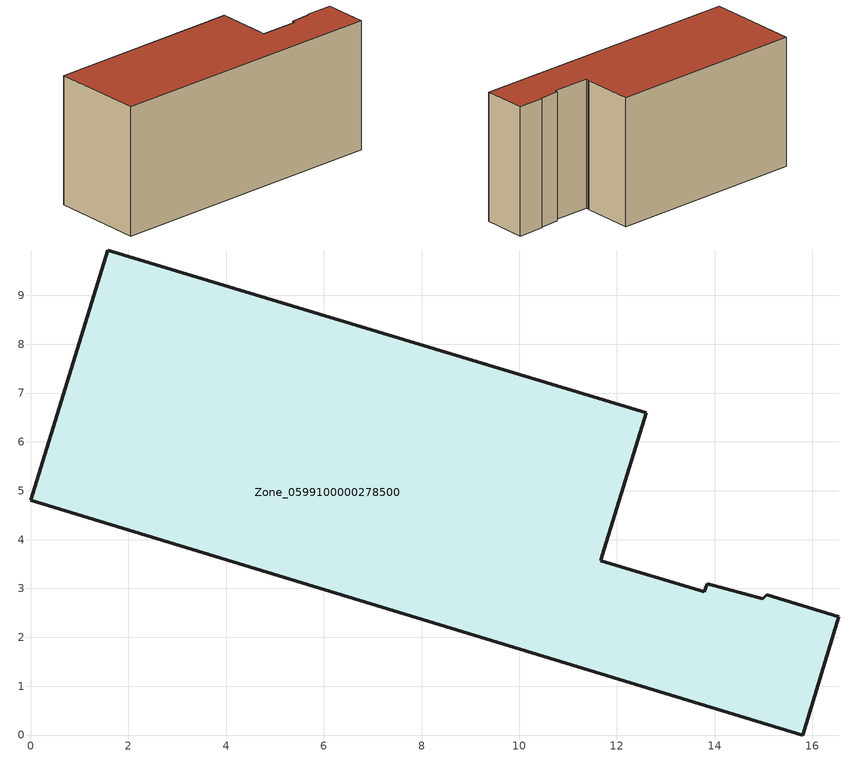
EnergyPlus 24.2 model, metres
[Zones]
Zone_0599100000278500
 floor ground (C_G): 15.07,2.87 16.54,2.42 15.8,0 0,4.81 1.58,9.93 12.6,6.6 11.74,3.81 11.7,3.68 11.67,3.57 13.79,2.93 13.84,3.09 14.98,2.79 z0
 wall outside (C_F): 15.8,0 16.54,2.42 15.07,2.87 14.98,2.79 13.84,3.09 13.79,2.93 11.67,3.57 11.7,3.68 11.74,3.81 12.6,6.6 1.58,9.93 0,4.81 15.8,0 z0:7.59
 roof outside (C_R): 16.54,2.42 15.07,2.87 14.98,2.79 13.84,3.09 13.79,2.93 11.67,3.57 11.7,3.68 11.74,3.81 12.6,6.6 1.58,9.93 0,4.81 15.8,0 z7.59
[BUILDING]
Pand.0599100000278500: North Axis=0; Terrain=City; Loads Convergence Tolerance Value=0.04; Temperature Convergence Tolerance Value=0.4; Solar Distribution=FullExterior; Maximum Number of Warmup Days=25; Minimum Number of Warmup Days=1
[Site:Location]
Rotterdam.The.Hague.AP_ZH_NLD Design_Conditions: Latitude=51.96; Longitude=4.45; Time Zone=1; Elevation=-4.5
[SITE:GROUNDTEMPERATURE:BUILDINGSURFACE]
18, 18, 18, 18, 18, 18, 18, 18, 18, 18, 18, 18
[MATERIAL] Thermal Absorptance=0.9; Solar Absorptance=0.7; Visible Absorptance=0.7
Name | Roughness | Thickness | Conductivity | Density | Specific Heat
G.TI.1975-1991 | MediumSmooth | 0.15 | 0.288461 | 540 | 1210
F.TI.1975-1991 | Rough | 0.3 | 0.230769 | 1920 | 840
R.TI.1975-1991 | MediumRough | 0.2 | 0.153846 | 1500 | 1000
[CONSTRUCTION]
C_G: G.TI.1975-1991
C_F: F.TI.1975-1991
C_R: R.TI.1975-1991
[ZONE]
Zone_0599100000278500: Type=1; Multiplier=1; Ceiling Height=Autocalculate; Volume=Autocalculate; Floor Area=autocalculate; Part of Total Floor Area=Yes
[ZONEINFILTRATION:DESIGNFLOWRATE]
Infil_Zone_0599100000278500: Zone or ZoneList or Space or SpaceList=Zone_0599100000278500; Schedule=AlwaysOn; Design Flow Rate Calculation Method=Flow/Area; Flow Rate per Floor Area=0.003; Constant Term Coefficient=1; Temperature Term Coefficient=0; Velocity Term Coefficient=0; Velocity Squared Term Coefficient=0
[HVACTEMPLATE:ZONE:IDEALLOADSAIRSYSTEM]
Zone_0599100000278500: Maximum Heating Supply Air Temperature=50; Minimum Cooling Supply Air Temperature=13; Maximum Heating Supply Air Humidity Ratio=0.0156; Minimum Cooling Supply Air Humidity Ratio=0.0077; Heating Limit=NoLimit; Cooling Limit=NoLimit; Dehumidification Control Type=ConstantSensibleHeatRatio; Cooling Sensible Heat Ratio=0.7; Dehumidification Setpoint=60; Humidification Control Type=None; Humidification Setpoint=30; Outdoor Air Method=None; Outdoor Air Flow Rate per Person=0.00944; Outdoor Air Flow Rate per Zone Floor Area=0; Outdoor Air Flow Rate per Zone=0; Demand Controlled Ventilation Type=None; Outdoor Air Economizer Type=NoEconomizer; Heat Recovery Type=None; Sensible Heat Recovery Effectiveness=0.7; Latent Heat Recovery Effectiveness=0.65
[ZONECONTROL:THERMOSTAT]
ThermostatControl_Zone_0599100000278500: Zone or ZoneList=Zone_0599100000278500; Control Type Schedule=DualSetpointControlType; Control 1=Thermostat_Zone_0599100000278500; Temperature Difference Between Cutout And Setpoint=0
[THERMOSTATSETPOINT:DUALSETPOINT]
Thermostat_Zone_0599100000278500: Heating Setpoint Temperature Schedule=HeatingSetpoint_Zone_0599100000278500; Cooling Setpoint Temperature Schedule=CoolingSetpoint_Zone_0599100000278500
[SCHEDULE:COMPACT]
HeatingSetpoint_Zone_0599100000278500: Through: 12/31, For: AllDays, Until: 24:00, 21
CoolingSetpoint_Zone_0599100000278500: Through: 12/31, For: AllDays, Until: 24:00, 24
DualSetpointControlType: Through: 12/31, For: AllDays, Until: 24:00, 4
AlwaysOn: Through: 12/31, For: AllDays, Until: 24:00, 1
